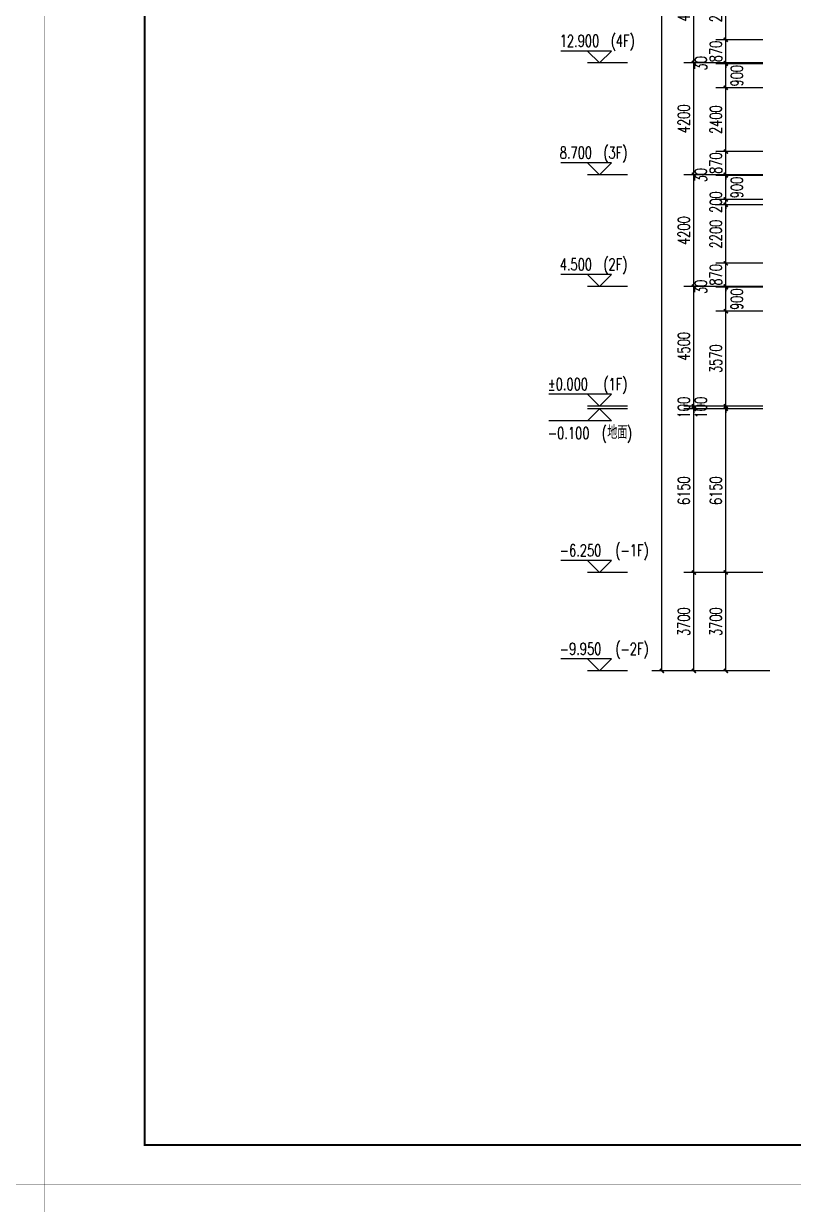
# Model space of a CAD drawing. Extents: x -781494 to 378714, y -27129 to 259749.
# Drawn here: x 251761 to 280683, y 61242 to 105623 of the extents above; entities that cross this region are included whole.
import ezdxf

# ---------------------------------------------------------------- set-up
doc = ezdxf.new("R2010")
doc.units = 0
doc.header["$LTSCALE"] = 1000
doc.header["$MEASUREMENT"] = 0
for name, color, linetype in [('DIM_ELEV', 3, 'Continuous'), ('PUB_DIM', 3, 'Continuous'), ('PUB_TEXT', 7, 'Continuous')]:
    doc.layers.add(name, color=color, linetype=linetype)
doc.styles.add('_TCH_DIM', font='SIMPLEX', dxfattribs={"bigfont": 'GBCBIG'})
doc.styles.add('_TCH_DIM_T3', font='SIMPLEX', dxfattribs={"width": 0.705882, "bigfont": 'GBCBIG'})
doc.dimstyles.new('_TCH_ARCH&&150', dxfattribs={"dimtxt": 446.25, "dimasz": 150, "dimexe": 375, "dimexo": 450, "dimgap": 150, "dimtad": 1, "dimdec": 0, "dimzin": 0, "dimdsep": 46, "dimtxsty": '_TCH_DIM_T3', "dimblk": 'ARCHTICK', "dimcen": 0.09, "dimclrt": 7, "dimazin": 2, "dimtfac": 1, "dimtdec": 0, "dimtix": 1, "dimtmove": 2, "dimatfit": 3, "dimfxl": 0, "dimtolj": 1, "dimtzin": 0, "dimarcsym": 0})

# ---------------------------------------------------------------- blocks, each defined once
blk = doc.blocks.new('图框-A1')
for points, const_width in [([(0, 0), (841, 0), (841, 594), (0, 594)], 0.05), ([(766, 584), (25, 584), (25, 10), (766, 10)], 0.5)]:
    blk.add_lwpolyline(points, close=True, dxfattribs=dict(const_width=const_width))
blk = doc.blocks.new('_ArchTick')
at = {"color": 0, "linetype": 'ByBlock', "const_width": 0.4}
blk.add_lwpolyline([(-0.5, -0.5), (0.5, 0.5)], dxfattribs=at)
blk = doc.blocks.new('*D304')
at = {"layer": 'Defpoints', "color": 0, "transparency": 16777216}
for p in [(12391, 29919), (14228, 29919), (14228, 25719)]:
    blk.add_point(p, dxfattribs=at)
at = {"layer": 'PUB_DIM', "color": 0, "lineweight": -2, "transparency": 16777216}
for p, q in [((13778, 29919), (12016, 29919)), ((12391, 25719), (12391, 29919)), ((13778, 25719), (12016, 25719))]:
    blk.add_line(p, q, dxfattribs=at)
at = {"layer": 'PUB_DIM', "color": 0, "lineweight": -2, "transparency": 16777216, "xscale": 150, "yscale": 150, "zscale": 150}
for p, rotation in [((12391, 29919), 90), ((12391, 25719), 270)]:
    blk.add_blockref('_ArchTick', p, dxfattribs=dict(at, rotation=rotation))
at = {"layer": 'PUB_DIM', "color": 7, "transparency": 16777216, "insert": (12017, 27819), "char_height": 446.2, "attachment_point": 5, "rotation": 90, "style": '_TCH_DIM_T3'}
blk.add_mtext('\\A1;4200', dxfattribs=at)
blk = doc.blocks.new('*D305')
at = {"layer": 'Defpoints', "color": 0, "transparency": 16777216}
for p in [(12391, 25719), (14228, 25719), (14228, 21519)]:
    blk.add_point(p, dxfattribs=at)
at = {"layer": 'PUB_DIM', "color": 0, "lineweight": -2, "transparency": 16777216}
for p, q in [((13778, 25719), (12016, 25719)), ((12391, 21519), (12391, 25719)), ((13778, 21519), (12016, 21519))]:
    blk.add_line(p, q, dxfattribs=at)
at = {"layer": 'PUB_DIM', "color": 0, "lineweight": -2, "transparency": 16777216, "xscale": 150, "yscale": 150, "zscale": 150}
for p, rotation in [((12391, 25719), 90), ((12391, 21519), 270)]:
    blk.add_blockref('_ArchTick', p, dxfattribs=dict(at, rotation=rotation))
at = {"layer": 'PUB_DIM', "color": 7, "transparency": 16777216, "insert": (12017, 23619), "char_height": 446.2, "attachment_point": 5, "rotation": 90, "style": '_TCH_DIM_T3'}
blk.add_mtext('\\A1;4200', dxfattribs=at)
blk = doc.blocks.new('*D306')
at = {"layer": 'Defpoints', "color": 0, "transparency": 16777216}
for p in [(12391, 21519), (14228, 21519), (14228, 17319)]:
    blk.add_point(p, dxfattribs=at)
at = {"layer": 'PUB_DIM', "color": 0, "lineweight": -2, "transparency": 16777216}
for p, q in [((13778, 21519), (12016, 21519)), ((12391, 17319), (12391, 21519)), ((13778, 17319), (12016, 17319))]:
    blk.add_line(p, q, dxfattribs=at)
at = {"layer": 'PUB_DIM', "color": 0, "lineweight": -2, "transparency": 16777216, "xscale": 150, "yscale": 150, "zscale": 150}
for p, rotation in [((12391, 21519), 90), ((12391, 17319), 270)]:
    blk.add_blockref('_ArchTick', p, dxfattribs=dict(at, rotation=rotation))
at = {"layer": 'PUB_DIM', "color": 7, "transparency": 16777216, "insert": (12017, 19419), "char_height": 446.2, "attachment_point": 5, "rotation": 90, "style": '_TCH_DIM_T3'}
blk.add_mtext('\\A1;4200', dxfattribs=at)
blk = doc.blocks.new('*D307')
at = {"layer": 'Defpoints', "color": 0, "transparency": 16777216}
for p in [(12391, 17319), (14228, 17319), (14228, 12819)]:
    blk.add_point(p, dxfattribs=at)
at = {"layer": 'PUB_DIM', "color": 0, "lineweight": -2, "transparency": 16777216}
for p, q in [((13778, 17319), (12016, 17319)), ((12391, 12819), (12391, 17319)), ((13778, 12819), (12016, 12819))]:
    blk.add_line(p, q, dxfattribs=at)
at = {"layer": 'PUB_DIM', "color": 0, "lineweight": -2, "transparency": 16777216, "xscale": 150, "yscale": 150, "zscale": 150}
for p, rotation in [((12391, 17319), 90), ((12391, 12819), 270)]:
    blk.add_blockref('_ArchTick', p, dxfattribs=dict(at, rotation=rotation))
at = {"layer": 'PUB_DIM', "color": 7, "transparency": 16777216, "insert": (12017, 15069), "char_height": 446.2, "attachment_point": 5, "rotation": 90, "style": '_TCH_DIM_T3'}
blk.add_mtext('\\A1;4500', dxfattribs=at)
blk = doc.blocks.new('*D308')
at = {"layer": 'Defpoints', "color": 0, "transparency": 16777216}
for p in [(12391, 12819), (14228, 12819), (14228, 12719)]:
    blk.add_point(p, dxfattribs=at)
at = {"layer": 'PUB_DIM', "color": 0, "lineweight": -2, "transparency": 16777216}
for p, q in [((12391, 12819), (12391, 12969)), ((13778, 12819), (12016, 12819)), ((13778, 12719), (12016, 12719)), ((12391, 12719), (12391, 12819)), ((12391, 12719), (12391, 12569))]:
    blk.add_line(p, q, dxfattribs=at)
at = {"layer": 'PUB_DIM', "color": 0, "lineweight": -2, "transparency": 16777216, "xscale": 150, "yscale": 150, "zscale": 150}
for p, rotation in [((12391, 12819), 270), ((12391, 12719), 90)]:
    blk.add_blockref('_ArchTick', p, dxfattribs=dict(at, rotation=rotation))
at = {"layer": 'PUB_DIM', "color": 7, "transparency": 16777216, "insert": (12017, 12769), "char_height": 446.2, "attachment_point": 5, "rotation": 90, "style": '_TCH_DIM_T3'}
blk.add_mtext('\\A1;100', dxfattribs=at)
blk = doc.blocks.new('*D309')
at = {"layer": 'Defpoints', "color": 0, "transparency": 16777216}
for p in [(12391, 12719), (14228, 12719), (14228, 6569)]:
    blk.add_point(p, dxfattribs=at)
at = {"layer": 'PUB_DIM', "color": 0, "lineweight": -2, "transparency": 16777216}
for p, q in [((13778, 12719), (12016, 12719)), ((12391, 6569), (12391, 12719)), ((13778, 6569), (12016, 6569))]:
    blk.add_line(p, q, dxfattribs=at)
at = {"layer": 'PUB_DIM', "color": 0, "lineweight": -2, "transparency": 16777216, "xscale": 150, "yscale": 150, "zscale": 150}
for p, rotation in [((12391, 12719), 90), ((12391, 6569), 270)]:
    blk.add_blockref('_ArchTick', p, dxfattribs=dict(at, rotation=rotation))
at = {"layer": 'PUB_DIM', "color": 7, "transparency": 16777216, "insert": (12017, 9644), "char_height": 446.2, "attachment_point": 5, "rotation": 90, "style": '_TCH_DIM_T3'}
blk.add_mtext('\\A1;6150', dxfattribs=at)
blk = doc.blocks.new('*D310')
at = {"layer": 'Defpoints', "color": 0, "transparency": 16777216}
for p in [(12391, 6569), (14228, 6569), (14228, 2869)]:
    blk.add_point(p, dxfattribs=at)
at = {"layer": 'PUB_DIM', "color": 0, "lineweight": -2, "transparency": 16777216}
for p, q in [((13778, 6569), (12016, 6569)), ((12391, 2869), (12391, 6569)), ((13778, 2869), (12016, 2869))]:
    blk.add_line(p, q, dxfattribs=at)
at = {"layer": 'PUB_DIM', "color": 0, "lineweight": -2, "transparency": 16777216, "xscale": 150, "yscale": 150, "zscale": 150}
for p, rotation in [((12391, 6569), 90), ((12391, 2869), 270)]:
    blk.add_blockref('_ArchTick', p, dxfattribs=dict(at, rotation=rotation))
at = {"layer": 'PUB_DIM', "color": 7, "transparency": 16777216, "insert": (12017, 4719), "char_height": 446.2, "attachment_point": 5, "rotation": 90, "style": '_TCH_DIM_T3'}
blk.add_mtext('\\A1;3700', dxfattribs=at)
blk = doc.blocks.new('*D311')
at = {"layer": 'Defpoints', "color": 0, "transparency": 16777216}
for p in [(11191, 57619), (15690, 57619), (15690, 2869)]:
    blk.add_point(p, dxfattribs=at)
at = {"layer": 'PUB_DIM', "color": 0, "lineweight": -2, "transparency": 16777216}
for p, q in [((15240, 57619), (10816, 57619)), ((11191, 2869), (11191, 57619)), ((15240, 2869), (10816, 2869))]:
    blk.add_line(p, q, dxfattribs=at)
at = {"layer": 'PUB_DIM', "color": 0, "lineweight": -2, "transparency": 16777216, "xscale": 150, "yscale": 150, "zscale": 150}
for p, rotation in [((11191, 57619), 90), ((11191, 2869), 270)]:
    blk.add_blockref('_ArchTick', p, dxfattribs=dict(at, rotation=rotation))
at = {"layer": 'PUB_DIM', "color": 7, "transparency": 16777216, "insert": (10817, 30244), "char_height": 446.2, "attachment_point": 5, "rotation": 90, "style": '_TCH_DIM_T3'}
blk.add_mtext('\\A1;54750', dxfattribs=at)
blk = doc.blocks.new('*D343')
at = {"layer": 'Defpoints', "color": 0, "transparency": 16777216}
for p in [(13591, 28989), (15428, 28989), (15428, 26589)]:
    blk.add_point(p, dxfattribs=at)
at = {"layer": 'PUB_DIM', "color": 0, "lineweight": -2, "transparency": 16777216}
for p, q in [((14978, 28989), (13216, 28989)), ((13591, 26589), (13591, 28989)), ((14978, 26589), (13216, 26589))]:
    blk.add_line(p, q, dxfattribs=at)
at = {"layer": 'PUB_DIM', "color": 0, "lineweight": -2, "transparency": 16777216, "xscale": 150, "yscale": 150, "zscale": 150}
for p, rotation in [((13591, 28989), 90), ((13591, 26589), 270)]:
    blk.add_blockref('_ArchTick', p, dxfattribs=dict(at, rotation=rotation))
at = {"layer": 'PUB_DIM', "color": 7, "transparency": 16777216, "insert": (13217, 27789), "char_height": 446.2, "attachment_point": 5, "rotation": 90, "style": '_TCH_DIM_T3'}
blk.add_mtext('\\A1;2400', dxfattribs=at)
blk = doc.blocks.new('*D344')
at = {"layer": 'Defpoints', "color": 0, "transparency": 16777216}
for p in [(13591, 26589), (15428, 26589), (15428, 25719)]:
    blk.add_point(p, dxfattribs=at)
at = {"layer": 'PUB_DIM', "color": 0, "lineweight": -2, "transparency": 16777216}
for p, q in [((13591, 26589), (13591, 26739)), ((14978, 26589), (13216, 26589)), ((13591, 25719), (13591, 26589)), ((14978, 25719), (13216, 25719)), ((13591, 25719), (13591, 25569))]:
    blk.add_line(p, q, dxfattribs=at)
at = {"layer": 'PUB_DIM', "color": 0, "lineweight": -2, "transparency": 16777216, "xscale": 150, "yscale": 150, "zscale": 150}
for p, rotation in [((13591, 26589), 270), ((13591, 25719), 90)]:
    blk.add_blockref('_ArchTick', p, dxfattribs=dict(at, rotation=rotation))
at = {"layer": 'PUB_DIM', "color": 7, "transparency": 16777216, "insert": (13217, 26154), "char_height": 446.2, "attachment_point": 5, "rotation": 90, "style": '_TCH_DIM_T3'}
blk.add_mtext('\\A1;870', dxfattribs=at)
blk = doc.blocks.new('*D345')
at = {"layer": 'Defpoints', "color": 0, "transparency": 16777216}
for p in [(13591, 25719), (15428, 25719), (15428, 25689)]:
    blk.add_point(p, dxfattribs=at)
at = {"layer": 'PUB_DIM', "color": 0, "lineweight": -2, "transparency": 16777216}
for p, q in [((13591, 25719), (13591, 25869)), ((14978, 25719), (13216, 25719)), ((14978, 25689), (13216, 25689)), ((13591, 25689), (13591, 25719)), ((13591, 25689), (13591, 25539))]:
    blk.add_line(p, q, dxfattribs=at)
at = {"layer": 'PUB_DIM', "color": 0, "lineweight": -2, "transparency": 16777216, "xscale": 150, "yscale": 150, "zscale": 150}
for p, rotation in [((13591, 25719), 270), ((13591, 25689), 90)]:
    blk.add_blockref('_ArchTick', p, dxfattribs=dict(at, rotation=rotation))
at = {"layer": 'PUB_DIM', "color": 7, "transparency": 16777216, "insert": (12653, 25704), "char_height": 446.2, "attachment_point": 5, "rotation": 90, "style": '_TCH_DIM_T3'}
blk.add_mtext('\\A1;30', dxfattribs=at)
blk = doc.blocks.new('*D346')
at = {"layer": 'Defpoints', "color": 0, "transparency": 16777216}
for p in [(13591, 25689), (15428, 25689), (15428, 24789)]:
    blk.add_point(p, dxfattribs=at)
at = {"layer": 'PUB_DIM', "color": 0, "lineweight": -2, "transparency": 16777216}
for p, q in [((14978, 25689), (13216, 25689)), ((13591, 24789), (13591, 25689)), ((14978, 24789), (13216, 24789))]:
    blk.add_line(p, q, dxfattribs=at)
at = {"layer": 'PUB_DIM', "color": 0, "lineweight": -2, "transparency": 16777216, "xscale": 150, "yscale": 150, "zscale": 150}
for p, rotation in [((13591, 25689), 90), ((13591, 24789), 270)]:
    blk.add_blockref('_ArchTick', p, dxfattribs=dict(at, rotation=rotation))
at = {"layer": 'PUB_DIM', "color": 7, "transparency": 16777216, "insert": (14003, 25239), "char_height": 446.2, "attachment_point": 5, "rotation": 90, "style": '_TCH_DIM_T3'}
blk.add_mtext('\\A1;900', dxfattribs=at)
blk = doc.blocks.new('*D347')
at = {"layer": 'Defpoints', "color": 0, "transparency": 16777216}
for p in [(13591, 24789), (15428, 24789), (15428, 22389)]:
    blk.add_point(p, dxfattribs=at)
at = {"layer": 'PUB_DIM', "color": 0, "lineweight": -2, "transparency": 16777216}
for p, q in [((14978, 24789), (13216, 24789)), ((13591, 22389), (13591, 24789)), ((14978, 22389), (13216, 22389))]:
    blk.add_line(p, q, dxfattribs=at)
at = {"layer": 'PUB_DIM', "color": 0, "lineweight": -2, "transparency": 16777216, "xscale": 150, "yscale": 150, "zscale": 150}
for p, rotation in [((13591, 24789), 90), ((13591, 22389), 270)]:
    blk.add_blockref('_ArchTick', p, dxfattribs=dict(at, rotation=rotation))
at = {"layer": 'PUB_DIM', "color": 7, "transparency": 16777216, "insert": (13217, 23589), "char_height": 446.2, "attachment_point": 5, "rotation": 90, "style": '_TCH_DIM_T3'}
blk.add_mtext('\\A1;2400', dxfattribs=at)
blk = doc.blocks.new('*D348')
at = {"layer": 'Defpoints', "color": 0, "transparency": 16777216}
for p in [(13591, 22389), (15428, 22389), (15428, 21519)]:
    blk.add_point(p, dxfattribs=at)
at = {"layer": 'PUB_DIM', "color": 0, "lineweight": -2, "transparency": 16777216}
for p, q in [((14978, 22389), (13216, 22389)), ((13591, 22389), (13591, 22539)), ((13591, 21519), (13591, 22389)), ((14978, 21519), (13216, 21519)), ((13591, 21519), (13591, 21369))]:
    blk.add_line(p, q, dxfattribs=at)
at = {"layer": 'PUB_DIM', "color": 0, "lineweight": -2, "transparency": 16777216, "xscale": 150, "yscale": 150, "zscale": 150}
for p, rotation in [((13591, 22389), 270), ((13591, 21519), 90)]:
    blk.add_blockref('_ArchTick', p, dxfattribs=dict(at, rotation=rotation))
at = {"layer": 'PUB_DIM', "color": 7, "transparency": 16777216, "insert": (13217, 21954), "char_height": 446.2, "attachment_point": 5, "rotation": 90, "style": '_TCH_DIM_T3'}
blk.add_mtext('\\A1;870', dxfattribs=at)
blk = doc.blocks.new('*D349')
at = {"layer": 'Defpoints', "color": 0, "transparency": 16777216}
for p in [(13591, 21519), (15428, 21519), (15428, 21489)]:
    blk.add_point(p, dxfattribs=at)
at = {"layer": 'PUB_DIM', "color": 0, "lineweight": -2, "transparency": 16777216}
for p, q in [((14978, 21519), (13216, 21519)), ((14978, 21489), (13216, 21489)), ((13591, 21519), (13591, 21669)), ((13591, 21489), (13591, 21519)), ((13591, 21489), (13591, 21339))]:
    blk.add_line(p, q, dxfattribs=at)
at = {"layer": 'PUB_DIM', "color": 0, "lineweight": -2, "transparency": 16777216, "xscale": 150, "yscale": 150, "zscale": 150}
for p, rotation in [((13591, 21519), 270), ((13591, 21489), 90)]:
    blk.add_blockref('_ArchTick', p, dxfattribs=dict(at, rotation=rotation))
at = {"layer": 'PUB_DIM', "color": 7, "transparency": 16777216, "insert": (12653, 21504), "char_height": 446.2, "attachment_point": 5, "rotation": 90, "style": '_TCH_DIM_T3'}
blk.add_mtext('\\A1;30', dxfattribs=at)
blk = doc.blocks.new('*D350')
at = {"layer": 'Defpoints', "color": 0, "transparency": 16777216}
for p in [(13591, 21489), (15428, 21489), (15428, 20589)]:
    blk.add_point(p, dxfattribs=at)
at = {"layer": 'PUB_DIM', "color": 0, "lineweight": -2, "transparency": 16777216}
for p, q in [((14978, 21489), (13216, 21489)), ((13591, 20589), (13591, 21489)), ((14978, 20589), (13216, 20589))]:
    blk.add_line(p, q, dxfattribs=at)
at = {"layer": 'PUB_DIM', "color": 0, "lineweight": -2, "transparency": 16777216, "xscale": 150, "yscale": 150, "zscale": 150}
for p, rotation in [((13591, 21489), 90), ((13591, 20589), 270)]:
    blk.add_blockref('_ArchTick', p, dxfattribs=dict(at, rotation=rotation))
at = {"layer": 'PUB_DIM', "color": 7, "transparency": 16777216, "insert": (14003, 21039), "char_height": 446.2, "attachment_point": 5, "rotation": 90, "style": '_TCH_DIM_T3'}
blk.add_mtext('\\A1;900', dxfattribs=at)
blk = doc.blocks.new('*D351')
at = {"layer": 'Defpoints', "color": 0, "transparency": 16777216}
for p in [(13591, 20589), (15428, 20589), (15428, 20389)]:
    blk.add_point(p, dxfattribs=at)
at = {"layer": 'PUB_DIM', "color": 0, "lineweight": -2, "transparency": 16777216}
for p, q in [((14978, 20589), (13216, 20589)), ((13591, 20589), (13591, 20739)), ((13591, 20389), (13591, 20589)), ((14978, 20389), (13216, 20389)), ((13591, 20389), (13591, 20239))]:
    blk.add_line(p, q, dxfattribs=at)
at = {"layer": 'PUB_DIM', "color": 0, "lineweight": -2, "transparency": 16777216, "xscale": 150, "yscale": 150, "zscale": 150}
for p, rotation in [((13591, 20589), 270), ((13591, 20389), 90)]:
    blk.add_blockref('_ArchTick', p, dxfattribs=dict(at, rotation=rotation))
at = {"layer": 'PUB_DIM', "color": 7, "transparency": 16777216, "insert": (13217, 20489), "char_height": 446.2, "attachment_point": 5, "rotation": 90, "style": '_TCH_DIM_T3'}
blk.add_mtext('\\A1;200', dxfattribs=at)
blk = doc.blocks.new('*D352')
at = {"layer": 'Defpoints', "color": 0, "transparency": 16777216}
for p in [(13591, 20389), (15428, 20389), (15428, 18189)]:
    blk.add_point(p, dxfattribs=at)
at = {"layer": 'PUB_DIM', "color": 0, "lineweight": -2, "transparency": 16777216}
for p, q in [((14978, 20389), (13216, 20389)), ((13591, 18189), (13591, 20389)), ((14978, 18189), (13216, 18189))]:
    blk.add_line(p, q, dxfattribs=at)
at = {"layer": 'PUB_DIM', "color": 0, "lineweight": -2, "transparency": 16777216, "xscale": 150, "yscale": 150, "zscale": 150}
for p, rotation in [((13591, 20389), 90), ((13591, 18189), 270)]:
    blk.add_blockref('_ArchTick', p, dxfattribs=dict(at, rotation=rotation))
at = {"layer": 'PUB_DIM', "color": 7, "transparency": 16777216, "insert": (13217, 19289), "char_height": 446.2, "attachment_point": 5, "rotation": 90, "style": '_TCH_DIM_T3'}
blk.add_mtext('\\A1;2200', dxfattribs=at)
blk = doc.blocks.new('*D353')
at = {"layer": 'Defpoints', "color": 0, "transparency": 16777216}
for p in [(13591, 18189), (15428, 18189), (15428, 17319)]:
    blk.add_point(p, dxfattribs=at)
at = {"layer": 'PUB_DIM', "color": 0, "lineweight": -2, "transparency": 16777216}
for p, q in [((13591, 18189), (13591, 18339)), ((14978, 18189), (13216, 18189)), ((13591, 17319), (13591, 18189)), ((14978, 17319), (13216, 17319)), ((13591, 17319), (13591, 17169))]:
    blk.add_line(p, q, dxfattribs=at)
at = {"layer": 'PUB_DIM', "color": 0, "lineweight": -2, "transparency": 16777216, "xscale": 150, "yscale": 150, "zscale": 150}
for p, rotation in [((13591, 18189), 270), ((13591, 17319), 90)]:
    blk.add_blockref('_ArchTick', p, dxfattribs=dict(at, rotation=rotation))
at = {"layer": 'PUB_DIM', "color": 7, "transparency": 16777216, "insert": (13217, 17754), "char_height": 446.2, "attachment_point": 5, "rotation": 90, "style": '_TCH_DIM_T3'}
blk.add_mtext('\\A1;870', dxfattribs=at)
blk = doc.blocks.new('*D354')
at = {"layer": 'Defpoints', "color": 0, "transparency": 16777216}
for p in [(13591, 17319), (15428, 17319), (15428, 17289)]:
    blk.add_point(p, dxfattribs=at)
at = {"layer": 'PUB_DIM', "color": 0, "lineweight": -2, "transparency": 16777216}
for p, q in [((14978, 17319), (13216, 17319)), ((13591, 17319), (13591, 17469)), ((13591, 17289), (13591, 17319)), ((14978, 17289), (13216, 17289)), ((13591, 17289), (13591, 17139))]:
    blk.add_line(p, q, dxfattribs=at)
at = {"layer": 'PUB_DIM', "color": 0, "lineweight": -2, "transparency": 16777216, "xscale": 150, "yscale": 150, "zscale": 150}
for p, rotation in [((13591, 17319), 270), ((13591, 17289), 90)]:
    blk.add_blockref('_ArchTick', p, dxfattribs=dict(at, rotation=rotation))
at = {"layer": 'PUB_DIM', "color": 7, "transparency": 16777216, "insert": (12653, 17304), "char_height": 446.2, "attachment_point": 5, "rotation": 90, "style": '_TCH_DIM_T3'}
blk.add_mtext('\\A1;30', dxfattribs=at)
blk = doc.blocks.new('*D355')
at = {"layer": 'Defpoints', "color": 0, "transparency": 16777216}
for p in [(13591, 17289), (15428, 17289), (15428, 16389)]:
    blk.add_point(p, dxfattribs=at)
at = {"layer": 'PUB_DIM', "color": 0, "lineweight": -2, "transparency": 16777216}
for p, q in [((14978, 17289), (13216, 17289)), ((13591, 16389), (13591, 17289)), ((14978, 16389), (13216, 16389))]:
    blk.add_line(p, q, dxfattribs=at)
at = {"layer": 'PUB_DIM', "color": 0, "lineweight": -2, "transparency": 16777216, "xscale": 150, "yscale": 150, "zscale": 150}
for p, rotation in [((13591, 17289), 90), ((13591, 16389), 270)]:
    blk.add_blockref('_ArchTick', p, dxfattribs=dict(at, rotation=rotation))
at = {"layer": 'PUB_DIM', "color": 7, "transparency": 16777216, "insert": (14003, 16839), "char_height": 446.2, "attachment_point": 5, "rotation": 90, "style": '_TCH_DIM_T3'}
blk.add_mtext('\\A1;900', dxfattribs=at)
blk = doc.blocks.new('*D356')
at = {"layer": 'Defpoints', "color": 0, "transparency": 16777216}
for p in [(13591, 16389), (15428, 16389), (15428, 12819)]:
    blk.add_point(p, dxfattribs=at)
at = {"layer": 'PUB_DIM', "color": 0, "lineweight": -2, "transparency": 16777216}
for p, q in [((14978, 16389), (13216, 16389)), ((13591, 12819), (13591, 16389)), ((14978, 12819), (13216, 12819))]:
    blk.add_line(p, q, dxfattribs=at)
at = {"layer": 'PUB_DIM', "color": 0, "lineweight": -2, "transparency": 16777216, "xscale": 150, "yscale": 150, "zscale": 150}
for p, rotation in [((13591, 16389), 90), ((13591, 12819), 270)]:
    blk.add_blockref('_ArchTick', p, dxfattribs=dict(at, rotation=rotation))
at = {"layer": 'PUB_DIM', "color": 7, "transparency": 16777216, "insert": (13217, 14604), "char_height": 446.2, "attachment_point": 5, "rotation": 90, "style": '_TCH_DIM_T3'}
blk.add_mtext('\\A1;3570', dxfattribs=at)
blk = doc.blocks.new('*D357')
at = {"layer": 'Defpoints', "color": 0, "transparency": 16777216}
for p in [(13591, 12819), (15428, 12819), (15428, 12719)]:
    blk.add_point(p, dxfattribs=at)
at = {"layer": 'PUB_DIM', "color": 0, "lineweight": -2, "transparency": 16777216}
for p, q in [((13591, 12819), (13591, 12969)), ((14978, 12819), (13216, 12819)), ((14978, 12719), (13216, 12719)), ((13591, 12719), (13591, 12819)), ((13591, 12719), (13591, 12569))]:
    blk.add_line(p, q, dxfattribs=at)
at = {"layer": 'PUB_DIM', "color": 0, "lineweight": -2, "transparency": 16777216, "xscale": 150, "yscale": 150, "zscale": 150}
for p, rotation in [((13591, 12819), 270), ((13591, 12719), 90)]:
    blk.add_blockref('_ArchTick', p, dxfattribs=dict(at, rotation=rotation))
at = {"layer": 'PUB_DIM', "color": 7, "transparency": 16777216, "insert": (12653, 12769), "char_height": 446.2, "attachment_point": 5, "rotation": 90, "style": '_TCH_DIM_T3'}
blk.add_mtext('\\A1;100', dxfattribs=at)
blk = doc.blocks.new('*D358')
at = {"layer": 'Defpoints', "color": 0, "transparency": 16777216}
for p in [(13591, 12719), (15428, 12719), (15428, 6569)]:
    blk.add_point(p, dxfattribs=at)
at = {"layer": 'PUB_DIM', "color": 0, "lineweight": -2, "transparency": 16777216}
for p, q in [((14978, 12719), (13216, 12719)), ((13591, 6569), (13591, 12719)), ((14978, 6569), (13216, 6569))]:
    blk.add_line(p, q, dxfattribs=at)
at = {"layer": 'PUB_DIM', "color": 0, "lineweight": -2, "transparency": 16777216, "xscale": 150, "yscale": 150, "zscale": 150}
for p, rotation in [((13591, 12719), 90), ((13591, 6569), 270)]:
    blk.add_blockref('_ArchTick', p, dxfattribs=dict(at, rotation=rotation))
at = {"layer": 'PUB_DIM', "color": 7, "transparency": 16777216, "insert": (13217, 9644), "char_height": 446.2, "attachment_point": 5, "rotation": 90, "style": '_TCH_DIM_T3'}
blk.add_mtext('\\A1;6150', dxfattribs=at)
blk = doc.blocks.new('*D359')
at = {"layer": 'Defpoints', "color": 0, "transparency": 16777216}
for p in [(13591, 6569), (15428, 6569), (15428, 2869)]:
    blk.add_point(p, dxfattribs=at)
at = {"layer": 'PUB_DIM', "color": 0, "lineweight": -2, "transparency": 16777216}
for p, q in [((14978, 6569), (13216, 6569)), ((13591, 2869), (13591, 6569)), ((14978, 2869), (13216, 2869))]:
    blk.add_line(p, q, dxfattribs=at)
at = {"layer": 'PUB_DIM', "color": 0, "lineweight": -2, "transparency": 16777216, "xscale": 150, "yscale": 150, "zscale": 150}
for p, rotation in [((13591, 6569), 90), ((13591, 2869), 270)]:
    blk.add_blockref('_ArchTick', p, dxfattribs=dict(at, rotation=rotation))
at = {"layer": 'PUB_DIM', "color": 7, "transparency": 16777216, "insert": (13217, 4719), "char_height": 446.2, "attachment_point": 5, "rotation": 90, "style": '_TCH_DIM_T3'}
blk.add_mtext('\\A1;3700', dxfattribs=at)
blk = doc.blocks.new('biaozhupou')
at = {"layer": 'DIM_ELEV'}
for p, q in [((9294.5, 26168.6), (7395.5, 26168.6)), ((8844.5, 25718.6), (8394.5, 26168.6)), ((8844.5, 25718.6), (9294.5, 26168.6)), ((9894.5, 25718.6), (8394.5, 25718.6)), ((9294.5, 21968.6), (7395.5, 21968.6)), ((8844.5, 21518.6), (8394.5, 21968.6)), ((8844.5, 21518.6), (9294.5, 21968.6)), ((9894.5, 21518.6), (8394.5, 21518.6)), ((9294.5, 17768.6), (7395.5, 17768.6)), ((8844.5, 17318.6), (8394.5, 17768.6)), ((8844.5, 17318.6), (9294.5, 17768.6)), ((9894.5, 17318.6), (8394.5, 17318.6)), ((9294.5, 13268.6), (6947, 13268.6)), ((8844.5, 12818.6), (8394.5, 13268.6)), ((8844.5, 12818.6), (9294.5, 13268.6)), ((9894.5, 12818.6), (8394.5, 12818.6)), ((8844.5, 12718.6), (8394.5, 12268.6)), ((9894.5, 12718.6), (8394.5, 12718.6)), ((8844.5, 12718.6), (9294.5, 12268.6)), ((9294.5, 12268.6), (6947, 12268.6)), ((9294.5, 7018.6), (7395.5, 7018.6)), ((8844.5, 6568.6), (8394.5, 7018.6)), ((8844.5, 6568.6), (9294.5, 7018.6)), ((9894.5, 6568.6), (8394.5, 6568.6)), ((9294.5, 3318.6), (7395.5, 3318.6)), ((8844.5, 2868.6), (8394.5, 3318.6)), ((8844.5, 2868.6), (9294.5, 3318.6)), ((9894.5, 2868.6), (8394.5, 2868.6))]:
    blk.add_line(p, q, dxfattribs=at)
at = {"layer": 'PUB_TEXT', "style": '_TCH_DIM', "width": 0.705882}
for s, height, p in [('12.900', 446.25, (7350.5, 26326.1)), ('(4F)', 446.25, (9270.5, 26326.1)), ('(3F)', 446.25, (8994.5, 22126.1)), ('8.700', 446.25, (7350.5, 22126.1)), ('4.500', 446.25, (7350.5, 17926.1)), ('(2F)', 446.25, (8994.5, 17926.1)), ('%%P0.000', 446.25, (6902, 13426.1)), ('(1F)', 446.25, (8994.5, 13426.1)), ('-0.100', 446.25, (6902, 11586.1)), ('(', 446.2, (8925.5, 11586.1)), (')', 446.2, (9872.7, 11586.1)), ('-6.250', 446.25, (7350.5, 7176.1)), ('(-1F)', 446.25, (9443, 7176.1)), ('(-2F)', 446.25, (9443, 3476.1)), ('-9.950', 446.25, (7350.5, 3476.1))]:
    blk.add_text(s, height=height, dxfattribs=at).set_placement(p)
at = {"layer": 'PUB_TEXT', "style": '_TCH_DIM'}
blk.add_text('地面', height=506.38, dxfattribs=at).set_placement((9135.5, 11586.1))
at = {"layer": 'PUB_DIM'}
for p1, p2, distance, picture, middle in [((15689.9, 2868.6), (15689.9, 57618.6), 4499.3, '*D311', (10817.4, 30243.6)), ((14227.7, 25718.6), (14227.7, 29918.6), 1837.2, '*D304', (12017.4, 27818.6)), ((15427.7, 26588.6), (15427.7, 28988.6), 1837.2, '*D343', (13217.4, 27788.6)), ((15427.7, 25718.6), (15427.7, 26588.6), 1837.2, '*D344', (13217.4, 26153.6)), ((14227.7, 21518.6), (14227.7, 25718.6), 1837.2, '*D305', (12017.4, 23618.6)), ((15427.7, 22388.6), (15427.7, 24788.6), 1837.2, '*D347', (13217.4, 23588.6)), ((15427.7, 21518.6), (15427.7, 22388.6), 1837.2, '*D348', (13217.4, 21953.6)), ((14227.7, 17318.6), (14227.7, 21518.6), 1837.2, '*D306', (12017.4, 19418.6)), ((15427.7, 20388.6), (15427.7, 20588.6), 1837.2, '*D351', (13217.4, 20488.6)), ((15427.7, 18188.6), (15427.7, 20388.6), 1837.2, '*D352', (13217.4, 19288.6)), ((15427.7, 17318.6), (15427.7, 18188.6), 1837.2, '*D353', (13217.4, 17753.6)), ((14227.7, 12818.6), (14227.7, 17318.6), 1837.2, '*D307', (12017.4, 15068.6)), ((15427.7, 12818.6), (15427.7, 16388.6), 1837.2, '*D356', (13217.4, 14603.6)), ((14227.7, 12718.6), (14227.7, 12818.6), 1837.2, '*D308', (12017.4, 12768.6)), ((14227.7, 6568.6), (14227.7, 12718.6), 1837.2, '*D309', (12017.4, 9643.6)), ((15427.7, 6568.6), (15427.7, 12718.6), 1837.2, '*D358', (13217.4, 9643.6)), ((14227.7, 2868.6), (14227.7, 6568.6), 1837.2, '*D310', (12017.4, 4718.6)), ((15427.7, 2868.6), (15427.7, 6568.6), 1837.2, '*D359', (13217.4, 4718.6))]:
    dim = blk.add_aligned_dim(p1=p1, p2=p2, distance=distance, dimstyle='_TCH_ARCH&&150', dxfattribs=at)
    dim.commit()
    dim.dimension.update_dxf_attribs({"geometry": picture, "text_midpoint": middle})
for base, p1, p2, picture, middle in [((13590.5, 25718.6), (15427.7, 25688.6), (15427.7, 25718.6), '*D345', (12653, 25703.6)), ((13590.5, 25688.6), (15427.7, 24788.6), (15427.7, 25688.6), '*D346', (14003, 25238.6)), ((13590.5, 21518.6), (15427.7, 21488.6), (15427.7, 21518.6), '*D349', (12653, 21503.6)), ((13590.5, 21488.6), (15427.7, 20588.6), (15427.7, 21488.6), '*D350', (14003, 21038.6)), ((13590.5, 17318.6), (15427.7, 17288.6), (15427.7, 17318.6), '*D354', (12653, 17303.6)), ((13590.5, 17288.6), (15427.7, 16388.6), (15427.7, 17288.6), '*D355', (14003, 16838.6)), ((13590.5, 12818.6), (15427.7, 12718.6), (15427.7, 12818.6), '*D357', (12653, 12768.6))]:
    dim = blk.add_linear_dim(base=base, p1=p1, p2=p2, angle=90, dimstyle='_TCH_ARCH&&150', dxfattribs=at)
    dim.commit()
    dim.dimension.update_dxf_attribs({"geometry": picture, "text_midpoint": middle, "dimtype": 161})

msp = doc.modelspace()

# ---------------------------------------------------------------- block references
at = {"xscale": 150, "yscale": 150, "zscale": 150}
for p in [(126410.2, 61975), (252560.2, 61975), (126410.2, -27125), (252560.2, -27125)]:
    msp.add_blockref('图框-A1', p, dxfattribs=at)
msp.add_blockref('biaozhupou', (264553, 78424.1))

doc.saveas('drawing.dxf')
